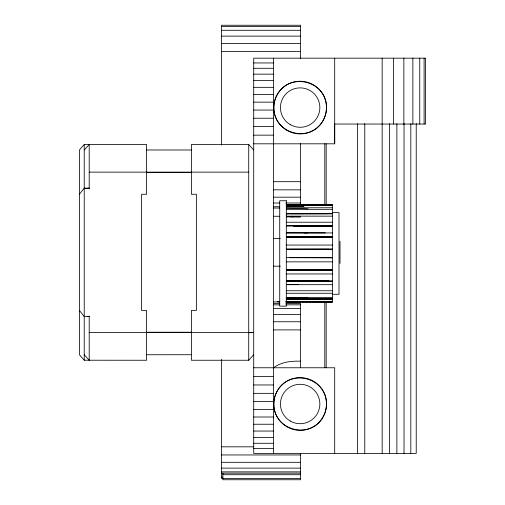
<?xml version="1.0" encoding="UTF-8"?>
<svg xmlns="http://www.w3.org/2000/svg" width="505" height="505" viewBox="0 0 505 505"><rect width="100%" height="100%" fill="white"/><g stroke="black" fill="none" stroke-linecap="round" stroke-linejoin="round"><path stroke-width="0.76" d="M253.712 143.811L334.695 143.811L334.695 124.167M79.424 194.267L84.234 188.131L89.208 188.131L84.941 188.649M84.234 144.499L79.424 149.998L79.424 354.725L84.234 360.223L146.564 360.254L146.564 310.461L141.583 310.461L141.583 194.267L146.564 194.267L146.564 144.468L84.234 144.499L84.234 316.591L89.208 316.591L87.788 316.42M253.712 149.998L248.731 144.468L191.382 144.468L191.382 194.267L196.363 194.267L196.363 310.461L191.382 310.461L191.382 360.254L248.731 360.254L253.712 354.725M84.234 149.998L89.208 144.499L89.208 188.731M285.849 301.902L300.753 301.719M300.563 301.902L285.849 301.794L300.765 301.719M273.363 367.968C280.969 361.946 291.164 360.911 300.563 361.182M328.875 205.062L325.327 205.188L332.423 204.992L286.31 205.093L332.423 204.992L332.423 301.914L286.31 301.914L332.423 301.914L329.582 301.756M289.466 298.701L286.31 298.752L332.423 298.878L286.31 298.992L291.985 298.707M314.684 281.291L308.094 281.62L304.048 281.291M289.857 298.796L299.08 298.707M286.31 298.992L328.875 299.036M248.731 332.77L253.712 332.593L89.208 332.593M296.953 205.062L286.31 204.992L293.405 205.062M293.405 205.188L300.5 205.062M296.953 205.188L304.048 205.062M300.5 205.188L307.595 205.062M304.048 205.188L311.137 205.062M307.595 205.188L314.684 205.062M311.137 205.188L318.232 205.062M314.684 205.188L321.78 205.062M318.232 205.188L325.327 205.062M286.31 290.754L332.423 290.754M332.423 298.878L296.953 298.796M290.571 213.861L293.405 213.886M294.112 213.861L296.953 213.886M297.66 213.861L300.5 213.886M301.207 213.861L304.048 213.886M304.755 213.861L307.595 213.886M308.302 213.861L311.137 213.886M311.85 213.861L314.684 213.886M315.398 213.861L318.232 213.886M318.945 213.861L321.78 213.886M322.487 213.861L325.327 213.886M326.034 213.861L332.423 213.716L286.31 213.792L289.15 213.868M286.31 270.143L332.423 270.143M286.31 301.807L289.15 301.738M286.31 301.371L332.423 301.371M286.31 257.626L332.423 257.746L289.857 257.657L328.875 257.544M286.31 284.58L291.278 284.567M298.373 284.567L289.857 284.605M332.423 209.335L286.31 209.335M332.423 216.146L286.31 216.146M332.423 225.501L286.31 225.501M286.31 237.034L332.423 237.154L286.31 237.034L328.875 236.971M286.31 245.058L332.423 245.058M332.423 236.763L286.31 236.763M289.857 206.065L286.31 206.122L304.048 206.236L289.857 206.065L293.405 206.236M332.423 205.529L286.31 205.529M328.875 249.211L332.423 249.161L286.31 249.161L328.875 249.211L289.857 249.331M332.423 207.751L286.31 207.751M289.857 216.721L286.31 216.771L300.5 216.866L289.857 216.721L293.405 216.866M332.423 204.992L328.875 205.188M332.423 261.849L286.31 261.849M332.423 269.866L286.31 269.866L332.423 269.866L286.31 269.657L328.875 269.664M332.423 273.962L286.31 273.962M286.31 299.149L332.423 299.149M332.423 213.628L286.31 213.659M286.31 222.219L332.423 222.219M332.423 284.681L286.31 284.681M286.31 293.272L332.423 293.272M221.537 26.544L300.563 26.544M221.537 30.281L300.563 30.281M221.537 36.12L300.563 36.12M221.537 43.455L300.563 43.455M221.537 51.598L300.563 51.598M253.712 62.948L273.476 62.948M253.712 68.289L273.476 68.289M253.712 74.159L273.476 74.159M253.712 80.522L273.476 80.522M253.712 87.333L273.476 87.333M253.712 94.561L273.476 94.561M253.712 102.155L273.476 102.155M253.712 110.058L273.476 110.058M253.712 118.227L273.476 118.227M334.695 124.047L425.576 124.047L425.576 58.176L253.712 58.176L253.712 453.395L416.227 453.395L416.227 123.656M253.712 126.616L273.476 126.616M253.712 135.157L273.476 135.157M146.564 149.979L191.382 149.998M89.208 172.136L248.731 172.136M146.564 172.495L191.382 172.495M273.451 181.693L300.563 181.693M273.451 189.83L300.563 189.83M273.451 197.184L300.563 197.184M273.451 203.004L279.65 203.004M285.849 203.004L300.563 203.004M273.451 206.747L279.65 206.747M273.451 208.041L279.65 208.041M332.423 212.618L339.006 212.618L339.006 294.289L332.423 294.289M273.451 216.273L279.65 216.273M293.405 226.158L332.423 226.183L286.31 226.076M289.857 237.104L332.423 237.154M273.293 238.53L280.344 238.53M273.293 266.192L280.344 266.192M328.875 280.837L286.31 280.957L332.423 281.096L289.857 280.976M289.857 298.928L328.875 298.928M273.451 301.902L279.65 301.902M273.451 303.549L279.65 303.549M285.849 303.549L300.563 303.549L300.563 367.773M273.451 304.843L279.65 304.843M285.849 304.843L300.563 304.843M273.451 308.58L300.563 308.58M273.451 314.419L300.563 314.419M273.451 321.754L300.563 321.754M273.451 329.898L300.563 329.898M146.564 332.227L191.382 332.227M146.564 354.75L191.382 354.725M253.712 367.766L334.695 367.766L334.695 453.395M253.712 376.414L273.476 376.414M253.712 384.962L273.476 384.962M253.712 393.344L273.476 393.344M253.712 401.519L273.476 401.519M253.712 409.422L273.476 409.422M253.712 417.01L273.476 417.01M253.712 424.238L273.476 424.238M253.712 431.055L273.476 431.055M253.712 437.418L273.476 437.418M253.712 443.289L273.476 443.289M221.537 446.818L253.617 446.818M253.712 448.623L273.476 448.623M221.537 454.954L300.563 454.954M221.537 462.309L300.563 462.309M221.537 468.129L300.563 468.129M221.537 471.872L300.563 471.872M221.537 473.166L300.563 473.166M221.537 473.639L222.85 473.639M222.85 474.719L300.563 474.719M221.537 477.187L222.85 477.187M300.563 478.456L221.537 478.431L221.537 359.427M277.327 301.738L279.65 301.756L278.097 301.738M325.327 232.9L286.31 232.887L332.423 232.938M304.048 232.862L307.595 232.9M286.31 208.243L308.094 208.805M328.875 269.771L289.857 269.897M332.423 297.565L286.31 297.413L307.595 297.464M332.423 281.399L286.31 281.247L325.327 281.291M325.327 205.156L321.78 205.188M296.953 226.032L328.875 226.032M328.875 237.104L289.857 237.217M326.034 301.744L328.875 301.845M322.487 301.744L325.327 301.845M318.945 301.744L321.78 301.845M315.398 301.744L318.232 301.845M311.85 301.744L314.684 301.845M308.302 301.744L311.137 301.845M304.755 301.744L307.595 301.845M301.207 301.744L304.048 301.845M297.66 301.744L300.5 301.845M294.112 301.744L296.953 301.845M290.571 301.744L293.405 301.845M304.048 281.127L307.595 281.291M332.423 301.914L289.857 301.719M84.234 354.725L89.208 360.223M79.424 310.461L84.234 316.591M424.099 58.176L424.099 124.047M419.762 58.176L419.762 124.047M412.863 58.176L412.863 124.047M410.817 123.656L410.817 453.395M404.025 123.656L404.025 453.395M403.867 58.176L403.867 124.047M396.873 123.656L396.873 453.395M393.395 58.176L393.395 124.047M389.532 123.656L389.532 453.395M382.159 58.176L382.178 453.395M364.768 123.656L364.768 453.395M357.407 123.656L357.407 453.395M340.004 241.295L340.004 263.427M334.695 58.176L334.695 143.811M326.173 143.811L326.173 205.32M326.173 301.523L326.173 367.766M324.797 143.811L324.797 205.32M324.797 301.523L324.797 367.766M300.563 58.574L300.563 25.25L221.537 25.25L221.537 145.055M300.563 143.47L300.563 205.251M300.563 453.402L300.563 479.75L222.85 479.75L222.85 473.261M273.476 58.176L273.476 453.395M248.731 144.468L248.731 360.254M89.208 315.991L89.208 360.254M84.234 316.717L84.234 360.223M274.701 100.76C266.659 134.38 315.758 147.536 325.605 114.401C333.647 80.781 284.549 67.626 274.701 100.76M274.701 397.176C266.659 430.797 315.758 443.952 325.605 410.811C333.647 377.191 284.549 364.036 274.701 397.176M286.31 200.756L279.726 200.756L279.726 306.15L286.31 306.15L286.31 200.756M286.979 130.397A26.348 26.348 0 0 0 326.501 107.578A26.348 26.348 0 0 0 286.979 84.764A26.348 26.348 0 0 0 286.979 130.397M286.979 426.813A26.348 26.348 0 0 0 326.501 403.994A26.348 26.348 0 0 0 286.979 381.174A26.348 26.348 0 0 0 286.979 426.813M290.299 124.647A19.701 19.701 0 0 0 319.854 107.578A19.701 19.701 0 0 0 290.299 90.515A19.701 19.701 0 0 0 290.299 124.647M290.299 421.056A19.701 19.701 0 0 0 319.854 403.994A19.701 19.701 0 0 0 290.299 386.931A19.701 19.701 0 0 0 290.299 421.056"/></g></svg>
